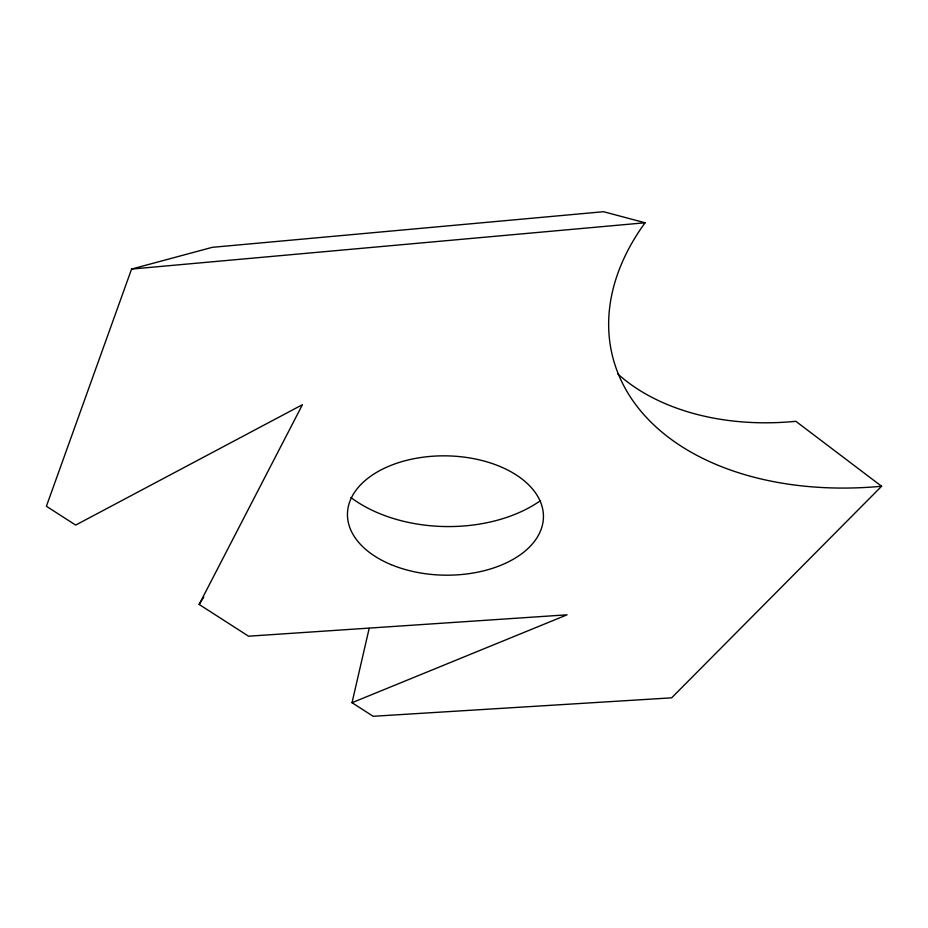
<?xml version="1.0" encoding="UTF-8"?>
<svg xmlns="http://www.w3.org/2000/svg" width="928" height="928" viewBox="0 0 928 928"><rect width="100%" height="100%" fill="white"/><g stroke="black" fill="none" stroke-linecap="round" stroke-linejoin="round"><path stroke-width="1.39" d="M352.025 702.705L567.078 614.812L248.553 636.202L199.137 604.43L302.424 404.701L75.678 525.086L46.4 506.259L131.579 269.062L212.326 247.324L603.513 211.712L645.076 222.766A296.02 196.168 -14 0 0 881.6 486.26L671.652 697.833L373.149 716.288L352.025 702.705L369.17 628.36M199.137 604.43L203.766 597.203M131.579 269.062L645.076 222.766M881.6 486.26L795.83 421.3A223.555 154.848 -11.9 0 1 617.886 374.042M540.572 500.598A126.428 81.119 1 0 1 350.888 497.524M391.14 564.642A97.997 59.659 0.9 0 0 543.24 520.283A97.997 59.659 0.9 0 0 401.975 461.61A97.997 59.659 0.9 0 0 391.14 564.642"/></g></svg>
